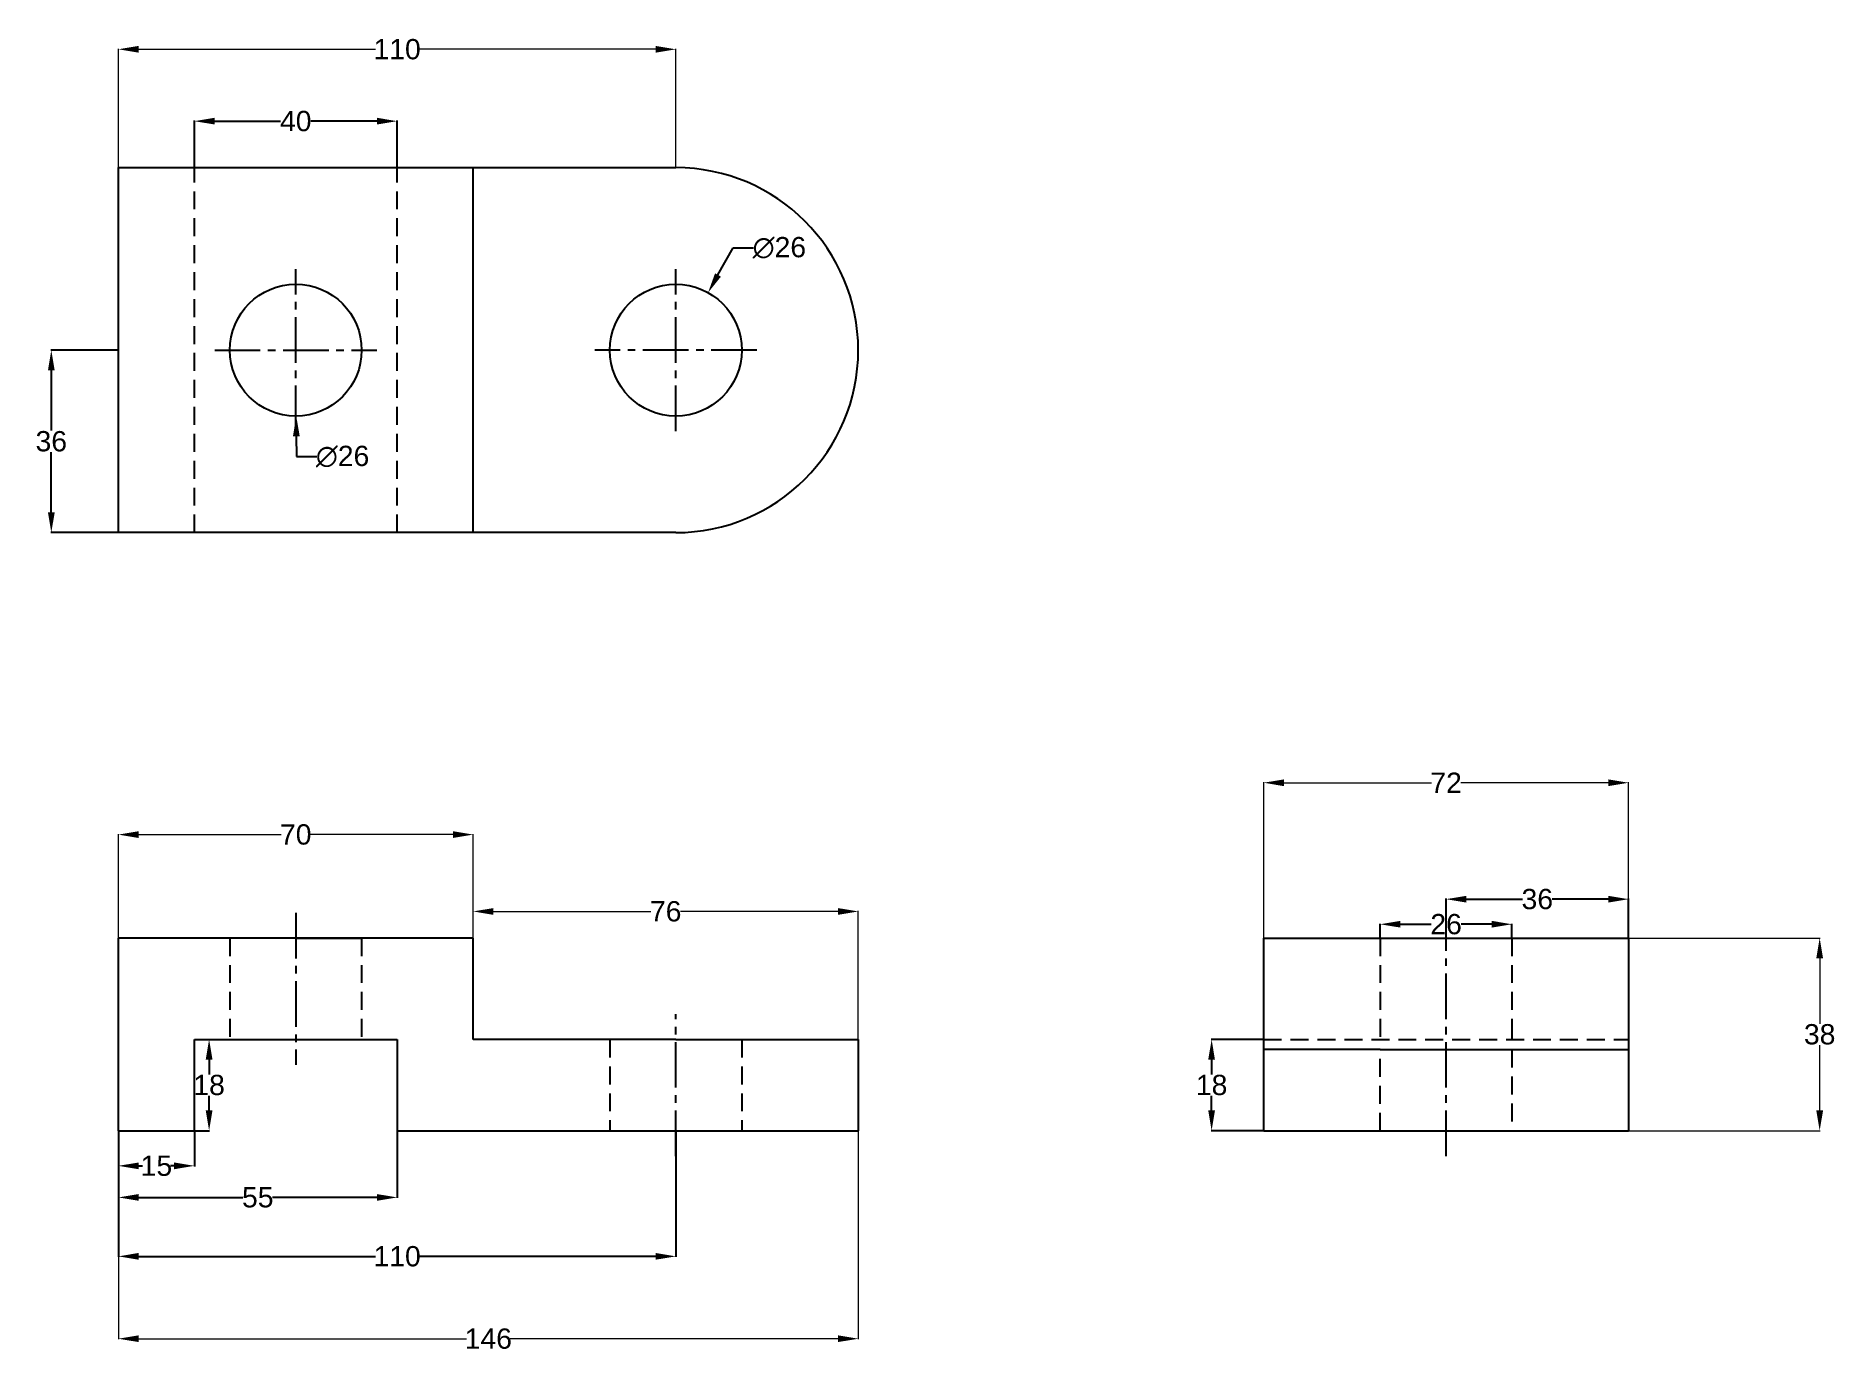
# Model space of a CAD drawing. Header units: inches. Extents: x -35 to 320, y -136 to 124.
import ezdxf

# ---------------------------------------------------------------- set-up
doc = ezdxf.new("R2010")
doc.units = ezdxf.units.IN
doc.header["$MEASUREMENT"] = 0
doc.linetypes.add('ACANSTGL', pattern=[0.11811, 0.07874, -0.03937])
doc.linetypes.add('CENTER2', pattern=[1.125, 0.75, -0.125, 0.125, -0.125])
doc.layers.add('AM_5', color=3, linetype='Continuous', lineweight=15)
doc.styles.get("Standard").update_dxf_attribs({"font": 'arial.ttf'})
doc.dimstyles.new('AM_ANSI', dxfattribs={"dimtxt": 4, "dimasz": 4, "dimexe": 0.1, "dimexo": 0.05, "dimgap": 0.06, "dimtad": 0, "dimtih": 1, "dimtoh": 1, "dimdec": 0, "dimzin": 7, "dimdsep": 46, "dimtxsty": 'Standard', "dimcen": 0, "dimclrd": 2, "dimclre": 3, "dimclrt": 2, "dimadec": 0, "dimazin": 2, "dimtp": 0.1, "dimtm": 0.1, "dimtfac": 0.71, "dimtdec": 0, "dimtofl": 0, "dimtmove": 0, "dimatfit": 3, "dimfxl": 1, "dimtolj": 1, "dimtzin": 7, "dimlwd": -1, "dimlwe": -1, "dimarcsym": 1})
doc.dimstyles.new('AM_ANSI$0', dxfattribs={"dimtxt": 4, "dimasz": 4, "dimexe": 0.1, "dimexo": 0.05, "dimgap": 0.06, "dimtad": 0, "dimtih": 1, "dimtoh": 1, "dimdec": 0, "dimzin": 7, "dimdsep": 46, "dimtxsty": 'Standard', "dimcen": 0, "dimclrd": 2, "dimclre": 3, "dimclrt": 2, "dimadec": 0, "dimazin": 2, "dimtp": 0.1, "dimtm": 0.1, "dimtfac": 0.71, "dimtdec": 0, "dimtofl": 0, "dimtmove": 0, "dimatfit": 3, "dimfxl": 1, "dimtolj": 1, "dimtzin": 7, "dimlwd": -1, "dimlwe": -1, "dimarcsym": 1})
doc.dimstyles.new('AM_ANSI$3', dxfattribs={"dimtxt": 4, "dimasz": 4, "dimexe": 0.1, "dimexo": 0.05, "dimgap": 0.06, "dimtad": 0, "dimtih": 1, "dimtoh": 1, "dimdec": 0, "dimzin": 7, "dimdsep": 46, "dimtxsty": 'Standard', "dimcen": 0, "dimclrd": 2, "dimclre": 3, "dimclrt": 2, "dimadec": 0, "dimazin": 2, "dimtp": 0.1, "dimtm": 0.1, "dimtfac": 0.71, "dimtdec": 0, "dimtofl": 0, "dimtmove": 0, "dimatfit": 0, "dimfxl": 1, "dimtolj": 1, "dimtzin": 7, "dimlwd": -1, "dimlwe": -1, "dimarcsym": 1})

# ---------------------------------------------------------------- blocks, each defined once
blk = doc.blocks.new('*D4')
at = {"color": 3, "linetype": 'ByBlock', "transparency": 16777216}
for p, q in [((-4.08, -74.47), (-1.13, -74.47)), ((-4.08, -92.47), (-1.13, -92.47))]:
    blk.add_line(p, q, dxfattribs=at)
at = {"color": 2, "linetype": 'ByBlock', "transparency": 16777216}
for p, q in [((-1.23, -78.47), (-1.23, -81.36)), ((-1.23, -88.47), (-1.23, -85.57))]:
    blk.add_line(p, q, dxfattribs=at)
at = {"color": 2, "transparency": 16777216}
for points in [[(-1.9, -78.47), (-0.56, -78.47), (-1.23, -74.47)], [(-1.9, -88.47), (-0.56, -88.47), (-1.23, -92.47)]]:
    blk.add_solid(points, dxfattribs=at)
at = {"layer": 'Defpoints', "color": 0, "transparency": 16777216}
for p in [(-4.13, -74.47), (-1.23, -74.47), (-4.13, -92.47)]:
    blk.add_point(p, dxfattribs=at)
at = {"color": 2, "transparency": 16777216, "insert": (-1.23, -83.47), "char_height": 4, "attachment_point": 5}
blk.add_mtext('\\A1;18', dxfattribs=at)
blk = doc.blocks.new('*D5')
at = {"color": 3, "linetype": 'ByBlock', "transparency": 16777216}
for p, q in [((-19.13, -92.52), (-19.13, -99.5)), ((-4.13, -92.52), (-4.13, -99.5))]:
    blk.add_line(p, q, dxfattribs=at)
at = {"color": 2, "linetype": 'ByBlock', "transparency": 16777216}
for p, q in [((-15.13, -99.4), (-14.38, -99.4)), ((-8.13, -99.4), (-8.88, -99.4))]:
    blk.add_line(p, q, dxfattribs=at)
at = {"color": 2, "transparency": 16777216}
for points in [[(-15.13, -98.74), (-15.13, -100.07), (-19.13, -99.4)], [(-8.13, -98.74), (-8.13, -100.07), (-4.13, -99.4)]]:
    blk.add_solid(points, dxfattribs=at)
at = {"layer": 'Defpoints', "color": 0, "transparency": 16777216}
for p in [(-19.13, -92.47), (-4.13, -92.47), (-4.13, -99.4)]:
    blk.add_point(p, dxfattribs=at)
at = {"color": 2, "transparency": 16777216, "insert": (-11.63, -99.4), "char_height": 4, "attachment_point": 5}
blk.add_mtext('\\A1;15', dxfattribs=at)
blk = doc.blocks.new('*D6')
at = {"color": 3, "linetype": 'ByBlock', "transparency": 16777216}
for p, q in [((-19.13, -92.52), (-19.13, -105.73)), ((35.87, -92.52), (35.87, -105.73))]:
    blk.add_line(p, q, dxfattribs=at)
at = {"color": 2, "linetype": 'ByBlock', "transparency": 16777216}
for p, q in [((-15.13, -105.63), (5.43, -105.63)), ((31.87, -105.63), (11.31, -105.63))]:
    blk.add_line(p, q, dxfattribs=at)
at = {"color": 2, "transparency": 16777216}
for points in [[(-15.13, -104.97), (-15.13, -106.3), (-19.13, -105.63)], [(31.87, -104.97), (31.87, -106.3), (35.87, -105.63)]]:
    blk.add_solid(points, dxfattribs=at)
at = {"layer": 'Defpoints', "color": 0, "transparency": 16777216}
for p in [(-19.13, -92.47), (35.87, -92.47), (35.87, -105.63)]:
    blk.add_point(p, dxfattribs=at)
at = {"color": 2, "transparency": 16777216, "insert": (8.37, -105.63), "char_height": 4, "attachment_point": 5}
blk.add_mtext('\\A1;55', dxfattribs=at)
blk = doc.blocks.new('*D8')
at = {"color": 3, "linetype": 'ByBlock', "transparency": 16777216}
for p, q in [((-19.13, -92.52), (-19.13, -117.36)), ((90.87, -92.52), (90.87, -117.36))]:
    blk.add_line(p, q, dxfattribs=at)
at = {"color": 2, "linetype": 'ByBlock', "transparency": 16777216}
for p, q in [((-15.13, -117.26), (31.59, -117.26)), ((86.87, -117.26), (40.15, -117.26))]:
    blk.add_line(p, q, dxfattribs=at)
at = {"color": 2, "transparency": 16777216}
for points in [[(-15.13, -116.59), (-15.13, -117.92), (-19.13, -117.26)], [(86.87, -116.59), (86.87, -117.92), (90.87, -117.26)]]:
    blk.add_solid(points, dxfattribs=at)
at = {"layer": 'Defpoints', "color": 0, "transparency": 16777216}
for p in [(-19.13, -92.47), (90.87, -92.47), (90.87, -117.26)]:
    blk.add_point(p, dxfattribs=at)
at = {"color": 2, "transparency": 16777216, "insert": (35.87, -117.26), "char_height": 4, "attachment_point": 5}
blk.add_mtext('\\A1;110', dxfattribs=at)
blk = doc.blocks.new('*D9')
at = {"color": 2, "linetype": 'ByBlock', "transparency": 16777216}
for p, q in [((99.19, 76.36), (102.2, 81.72)), ((102.2, 81.72), (106.2, 81.72))]:
    blk.add_line(p, q, dxfattribs=at)
at = {"color": 2, "transparency": 16777216}
blk.add_solid([(98.61, 76.68), (99.77, 76.03), (97.23, 72.87)], dxfattribs=at)
at = {"layer": 'Defpoints', "color": 0, "transparency": 16777216}
for p in [(97.23, 72.87), (84.5, 50.2)]:
    blk.add_point(p, dxfattribs=at)
at = {"color": 2, "transparency": 16777216, "insert": (111.3, 81.72), "char_height": 4, "attachment_point": 5}
blk.add_mtext('\\A1;∅26', dxfattribs=at)
blk = doc.blocks.new('*D10')
at = {"color": 3, "linetype": 'ByBlock', "transparency": 16777216}
for p, q in [((-4.13, 97.58), (-4.13, 106.8)), ((35.87, 97.58), (35.87, 106.8))]:
    blk.add_line(p, q, dxfattribs=at)
at = {"color": 2, "linetype": 'ByBlock', "transparency": 16777216}
for p, q in [((-0.13, 106.7), (12.87, 106.7)), ((31.87, 106.7), (18.87, 106.7))]:
    blk.add_line(p, q, dxfattribs=at)
at = {"color": 2, "transparency": 16777216}
for points in [[(-0.13, 107.37), (-0.13, 106.04), (-4.13, 106.7)], [(31.87, 107.37), (31.87, 106.04), (35.87, 106.7)]]:
    blk.add_solid(points, dxfattribs=at)
at = {"layer": 'Defpoints', "color": 0, "transparency": 16777216}
for p in [(35.87, 106.7), (-4.13, 97.53), (35.87, 97.53)]:
    blk.add_point(p, dxfattribs=at)
at = {"color": 2, "transparency": 16777216, "insert": (15.87, 106.7), "char_height": 4, "attachment_point": 5}
blk.add_mtext('\\A1;40', dxfattribs=at)
blk = doc.blocks.new('*D11')
at = {"color": 2, "linetype": 'ByBlock', "transparency": 16777216}
for p, q in [((15.98, 44.53), (16.01, 40.53)), ((16.01, 40.53), (20.01, 40.53))]:
    blk.add_line(p, q, dxfattribs=at)
at = {"color": 2, "transparency": 16777216}
blk.add_solid([(16.65, 44.54), (15.32, 44.53), (15.96, 48.53)], dxfattribs=at)
at = {"layer": 'Defpoints', "color": 0, "transparency": 16777216}
for p in [(15.78, 74.53), (15.96, 48.53)]:
    blk.add_point(p, dxfattribs=at)
at = {"color": 2, "transparency": 16777216, "insert": (25.11, 40.53), "char_height": 4, "attachment_point": 5}
blk.add_mtext('\\A1;∅26', dxfattribs=at)
blk = doc.blocks.new('*D12')
at = {"color": 3, "linetype": 'ByBlock', "transparency": 16777216}
for p, q in [((-19.18, 61.53), (-32.47, 61.53)), ((-19.18, 25.53), (-32.47, 25.53))]:
    blk.add_line(p, q, dxfattribs=at)
at = {"color": 2, "linetype": 'ByBlock', "transparency": 16777216}
for p, q in [((-32.37, 57.53), (-32.37, 45.64)), ((-32.37, 29.53), (-32.37, 41.43))]:
    blk.add_line(p, q, dxfattribs=at)
at = {"color": 2, "transparency": 16777216}
for points in [[(-33.03, 57.53), (-31.7, 57.53), (-32.37, 61.53)], [(-33.03, 29.53), (-31.7, 29.53), (-32.37, 25.53)]]:
    blk.add_solid(points, dxfattribs=at)
at = {"layer": 'Defpoints', "color": 0, "transparency": 16777216}
for p in [(-32.37, 61.53), (-19.13, 61.53), (-19.13, 25.53)]:
    blk.add_point(p, dxfattribs=at)
at = {"color": 2, "transparency": 16777216, "insert": (-32.37, 43.53), "char_height": 4, "attachment_point": 5}
blk.add_mtext('\\A1;36', dxfattribs=at)
blk = doc.blocks.new('*D13')
at = {"color": 3, "linetype": 'ByBlock', "transparency": 16777216}
for p, q in [((206.82, -74.47), (196.5, -74.47)), ((206.82, -92.47), (196.5, -92.47))]:
    blk.add_line(p, q, dxfattribs=at)
at = {"color": 2, "linetype": 'ByBlock', "transparency": 16777216}
for p, q in [((196.6, -78.47), (196.6, -81.36)), ((196.6, -88.47), (196.6, -85.57))]:
    blk.add_line(p, q, dxfattribs=at)
at = {"color": 2, "transparency": 16777216}
for points in [[(195.93, -78.47), (197.26, -78.47), (196.6, -74.47)], [(195.93, -88.47), (197.26, -88.47), (196.6, -92.47)]]:
    blk.add_solid(points, dxfattribs=at)
at = {"layer": 'Defpoints', "color": 0, "transparency": 16777216}
for p in [(196.6, -74.47), (206.87, -74.47), (206.87, -92.47)]:
    blk.add_point(p, dxfattribs=at)
at = {"color": 2, "transparency": 16777216, "insert": (196.6, -83.47), "char_height": 4, "attachment_point": 5}
blk.add_mtext('\\A1;18', dxfattribs=at)
blk = doc.blocks.new('*D14')
at = {"color": 3, "linetype": 'ByBlock', "transparency": 16777216}
for p, q in [((229.87, -54.42), (229.87, -51.64)), ((255.87, -54.42), (255.87, -51.64))]:
    blk.add_line(p, q, dxfattribs=at)
at = {"color": 2, "linetype": 'ByBlock', "transparency": 16777216}
for p, q in [((233.87, -51.74), (239.91, -51.74)), ((251.87, -51.74), (245.83, -51.74))]:
    blk.add_line(p, q, dxfattribs=at)
at = {"color": 2, "transparency": 16777216}
for points in [[(233.87, -51.07), (233.87, -52.4), (229.87, -51.74)], [(251.87, -51.07), (251.87, -52.4), (255.87, -51.74)]]:
    blk.add_solid(points, dxfattribs=at)
at = {"layer": 'Defpoints', "color": 0, "transparency": 16777216}
for p in [(255.87, -51.74), (229.87, -54.47), (255.87, -54.47)]:
    blk.add_point(p, dxfattribs=at)
at = {"color": 2, "transparency": 16777216, "insert": (242.87, -51.74), "char_height": 4, "attachment_point": 5}
blk.add_mtext('\\A1;26', dxfattribs=at)
blk = doc.blocks.new('*D15')
at = {"color": 3, "linetype": 'ByBlock', "transparency": 16777216}
for p, q in [((242.87, -54.42), (242.87, -46.69)), ((278.87, -54.42), (278.87, -46.69))]:
    blk.add_line(p, q, dxfattribs=at)
at = {"color": 2, "linetype": 'ByBlock', "transparency": 16777216}
for p, q in [((246.87, -46.79), (257.95, -46.79)), ((274.87, -46.79), (263.79, -46.79))]:
    blk.add_line(p, q, dxfattribs=at)
at = {"color": 2, "transparency": 16777216}
for points in [[(246.87, -46.13), (246.87, -47.46), (242.87, -46.79)], [(274.87, -46.13), (274.87, -47.46), (278.87, -46.79)]]:
    blk.add_solid(points, dxfattribs=at)
at = {"layer": 'Defpoints', "color": 0, "transparency": 16777216}
for p in [(278.87, -46.79), (242.87, -54.47), (278.87, -54.47)]:
    blk.add_point(p, dxfattribs=at)
at = {"color": 2, "transparency": 16777216, "insert": (260.87, -46.79), "char_height": 4, "attachment_point": 5}
blk.add_mtext('\\A1;36', dxfattribs=at)
blk = doc.blocks.new('*D17')
at = {"layer": 'AM_5', "color": 3, "linetype": 'ByBlock', "transparency": 16777216}
for p, q in [((-19.13, -54.42), (-19.13, -33.95)), ((50.87, -54.42), (50.87, -33.95))]:
    blk.add_line(p, q, dxfattribs=at)
at = {"layer": 'AM_5', "color": 2, "linetype": 'ByBlock', "transparency": 16777216}
for p, q in [((-15.13, -34.05), (12.97, -34.05)), ((46.87, -34.05), (18.77, -34.05))]:
    blk.add_line(p, q, dxfattribs=at)
at = {"layer": 'AM_5', "color": 2, "transparency": 16777216}
for points in [[(-15.13, -33.38), (-15.13, -34.72), (-19.13, -34.05)], [(46.87, -33.38), (46.87, -34.72), (50.87, -34.05)]]:
    blk.add_solid(points, dxfattribs=at)
at = {"layer": 'Defpoints', "color": 0, "transparency": 16777216}
for p in [(50.87, -34.05), (-19.13, -54.47), (50.87, -54.47)]:
    blk.add_point(p, dxfattribs=at)
at = {"layer": 'AM_5', "color": 2, "transparency": 16777216, "insert": (15.87, -34.05), "char_height": 4, "attachment_point": 5}
blk.add_mtext('\\A1;70', dxfattribs=at)
blk = doc.blocks.new('*D18')
at = {"layer": 'AM_5', "color": 3, "linetype": 'ByBlock', "transparency": 16777216}
for p, q in [((50.87, -74.42), (50.87, -49.11)), ((126.87, -74.42), (126.87, -49.11))]:
    blk.add_line(p, q, dxfattribs=at)
at = {"layer": 'AM_5', "color": 2, "linetype": 'ByBlock', "transparency": 16777216}
for p, q in [((54.87, -49.21), (85.96, -49.21)), ((122.87, -49.21), (91.78, -49.21))]:
    blk.add_line(p, q, dxfattribs=at)
at = {"layer": 'AM_5', "color": 2, "transparency": 16777216}
for points in [[(54.87, -48.55), (54.87, -49.88), (50.87, -49.21)], [(122.87, -48.55), (122.87, -49.88), (126.87, -49.21)]]:
    blk.add_solid(points, dxfattribs=at)
at = {"layer": 'Defpoints', "color": 0, "transparency": 16777216}
for p in [(126.87, -49.21), (50.87, -74.47), (126.87, -74.47)]:
    blk.add_point(p, dxfattribs=at)
at = {"layer": 'AM_5', "color": 2, "transparency": 16777216, "insert": (88.87, -49.21), "char_height": 4, "attachment_point": 5}
blk.add_mtext('\\A1;76', dxfattribs=at)
blk = doc.blocks.new('*D19')
at = {"layer": 'AM_5', "color": 3, "linetype": 'ByBlock', "transparency": 16777216}
for p, q in [((206.87, -54.42), (206.87, -23.72)), ((278.87, -54.42), (278.87, -23.72))]:
    blk.add_line(p, q, dxfattribs=at)
at = {"layer": 'AM_5', "color": 2, "linetype": 'ByBlock', "transparency": 16777216}
for p, q in [((210.87, -23.82), (239.98, -23.82)), ((274.87, -23.82), (245.76, -23.82))]:
    blk.add_line(p, q, dxfattribs=at)
at = {"layer": 'AM_5', "color": 2, "transparency": 16777216}
for points in [[(210.87, -23.16), (210.87, -24.49), (206.87, -23.82)], [(274.87, -23.16), (274.87, -24.49), (278.87, -23.82)]]:
    blk.add_solid(points, dxfattribs=at)
at = {"layer": 'Defpoints', "color": 0, "transparency": 16777216}
for p in [(278.87, -23.82), (206.87, -54.47), (278.87, -54.47)]:
    blk.add_point(p, dxfattribs=at)
at = {"layer": 'AM_5', "color": 2, "transparency": 16777216, "insert": (242.87, -23.82), "char_height": 4, "attachment_point": 5}
blk.add_mtext('\\A1;72', dxfattribs=at)
blk = doc.blocks.new('*D20')
at = {"layer": 'AM_5', "color": 3, "linetype": 'ByBlock', "transparency": 16777216}
for p, q in [((-19.13, -92.52), (-19.13, -133.61)), ((126.87, -92.52), (126.87, -133.61))]:
    blk.add_line(p, q, dxfattribs=at)
at = {"layer": 'AM_5', "color": 2, "linetype": 'ByBlock', "transparency": 16777216}
for p, q in [((-15.13, -133.51), (49.58, -133.51)), ((122.87, -133.51), (58.16, -133.51))]:
    blk.add_line(p, q, dxfattribs=at)
at = {"layer": 'AM_5', "color": 2, "transparency": 16777216}
for points in [[(-15.13, -132.84), (-15.13, -134.17), (-19.13, -133.51)], [(122.87, -132.84), (122.87, -134.17), (126.87, -133.51)]]:
    blk.add_solid(points, dxfattribs=at)
at = {"layer": 'Defpoints', "color": 0, "transparency": 16777216}
for p in [(-19.13, -92.47), (126.87, -92.47), (126.87, -133.51)]:
    blk.add_point(p, dxfattribs=at)
at = {"layer": 'AM_5', "color": 2, "transparency": 16777216, "insert": (53.87, -133.51), "char_height": 4, "attachment_point": 5}
blk.add_mtext('\\A1;146', dxfattribs=at)
blk = doc.blocks.new('*D21')
at = {"layer": 'AM_5', "color": 3, "linetype": 'ByBlock', "transparency": 16777216}
for p, q in [((-19.13, 97.58), (-19.13, 120.98)), ((90.87, 97.58), (90.87, 120.98))]:
    blk.add_line(p, q, dxfattribs=at)
at = {"layer": 'AM_5', "color": 2, "linetype": 'ByBlock', "transparency": 16777216}
for p, q in [((-15.13, 120.88), (31.59, 120.88)), ((86.87, 120.88), (40.15, 120.88))]:
    blk.add_line(p, q, dxfattribs=at)
at = {"layer": 'AM_5', "color": 2, "transparency": 16777216}
for points in [[(-15.13, 121.55), (-15.13, 120.21), (-19.13, 120.88)], [(86.87, 121.55), (86.87, 120.21), (90.87, 120.88)]]:
    blk.add_solid(points, dxfattribs=at)
at = {"layer": 'Defpoints', "color": 0, "transparency": 16777216}
for p in [(90.87, 120.88), (-19.13, 97.53), (90.87, 97.53)]:
    blk.add_point(p, dxfattribs=at)
at = {"layer": 'AM_5', "color": 2, "transparency": 16777216, "insert": (35.87, 120.88), "char_height": 4, "attachment_point": 5}
blk.add_mtext('\\A1;110', dxfattribs=at)
blk = doc.blocks.new('*D22')
at = {"layer": 'AM_5', "color": 3, "linetype": 'ByBlock', "transparency": 16777216}
for p, q in [((278.92, -54.47), (316.69, -54.47)), ((278.92, -92.47), (316.69, -92.47))]:
    blk.add_line(p, q, dxfattribs=at)
at = {"layer": 'AM_5', "color": 2, "linetype": 'ByBlock', "transparency": 16777216}
for p, q in [((316.59, -58.47), (316.59, -71.36)), ((316.59, -88.47), (316.59, -75.57))]:
    blk.add_line(p, q, dxfattribs=at)
at = {"layer": 'AM_5', "color": 2, "transparency": 16777216}
for points in [[(315.92, -58.47), (317.26, -58.47), (316.59, -54.47)], [(315.92, -88.47), (317.26, -88.47), (316.59, -92.47)]]:
    blk.add_solid(points, dxfattribs=at)
at = {"layer": 'Defpoints', "color": 0, "transparency": 16777216}
for p in [(278.87, -54.47), (278.87, -92.47), (316.59, -92.47)]:
    blk.add_point(p, dxfattribs=at)
at = {"layer": 'AM_5', "color": 2, "transparency": 16777216, "insert": (316.59, -73.47), "char_height": 4, "attachment_point": 5}
blk.add_mtext('\\A1;38', dxfattribs=at)

msp = doc.modelspace()

# ---------------------------------------------------------------- linework, layer by layer
for p, q in [((-19.13, 25.53), (-19.13, 97.53)), ((-19.13, 97.53), (90.87, 97.53)), ((50.87, 25.53), (50.87, 97.53)), ((90.87, 25.53), (-19.13, 25.53)), ((50.87, -54.47), (-19.13, -54.47)), ((-19.13, -92.47), (-19.13, -54.47)), ((15.87, -54.47), (2.87, -54.47)), ((15.87, -54.47), (28.87, -54.47)), ((50.87, -74.47), (50.87, -54.47)), ((206.87, -74.47), (206.87, -54.47)), ((206.87, -54.47), (278.87, -54.47)), ((278.87, -54.47), (278.87, -74.47)), ((-4.13, -92.47), (-4.13, -74.47)), ((-4.13, -74.47), (35.87, -74.47)), ((35.87, -74.47), (35.87, -92.47)), ((90.87, -74.47), (50.87, -74.47)), ((90.87, -74.47), (77.87, -74.47)), ((90.87, -74.47), (126.87, -74.47)), ((90.87, -74.47), (103.87, -74.47)), ((126.87, -74.47), (126.87, -92.47)), ((206.87, -92.47), (206.87, -72.47)), ((206.87, -92.47), (206.87, -74.47)), ((255.87, -73.47), (255.87, -74.47)), ((278.87, -74.47), (278.87, -92.47)), ((229.87, -76.47), (206.87, -76.47)), ((229.87, -76.47), (278.87, -76.47)), ((-19.13, -92.47), (-4.13, -92.47)), ((35.87, -92.47), (90.87, -92.47)), ((90.87, -92.47), (126.87, -92.47)), ((206.87, -92.47), (220.67, -92.47)), ((220.67, -92.47), (278.87, -92.47))]:
    msp.add_line(p, q)
at = {"color": 31, "linetype": 'ACANSTGL', "ltscale": 45}
for p, q in [((-4.13, 25.53), (-4.13, 97.53)), ((35.87, 25.53), (35.87, 97.53)), ((2.87, -54.47), (2.87, -74.47)), ((28.87, -54.47), (28.87, -74.47)), ((229.87, -54.47), (229.87, -74.47)), ((255.87, -54.47), (255.87, -73.47)), ((77.87, -74.47), (77.87, -92.47)), ((103.87, -74.47), (103.87, -92.47)), ((206.87, -74.47), (278.87, -74.47)), ((229.87, -92.47), (229.87, -76.47)), ((255.87, -76.47), (255.87, -92.47))]:
    msp.add_line(p, q, dxfattribs=at)
at = {"color": 130, "linetype": 'CENTER2', "ltscale": 12}
for p, q in [((15.87, 45.53), (15.87, 77.53)), ((90.87, 45.53), (90.87, 77.53)), ((-0.13, 61.53), (31.87, 61.53)), ((106.87, 61.53), (74.87, 61.53)), ((15.87, -49.47), (15.87, -79.47)), ((242.87, -97.47), (242.87, -49.47)), ((90.87, -97.47), (90.87, -69.47))]:
    msp.add_line(p, q, dxfattribs=at)
for centre in [(15.87, 61.53), (90.87, 61.53)]:
    msp.add_circle(centre, 13)
msp.add_arc((90.87, 61.53), 36, 270, 90)

# ---------------------------------------------------------------- dimensions: what is measured, and where the dimension line sits
for base, p1, p2, picture, middle in [((35.87, 106.7), (-4.13, 97.53), (35.87, 97.53), '*D10', (15.87, 106.7)), ((278.87, -46.79), (242.87, -54.47), (278.87, -54.47), '*D15', (260.87, -46.79)), ((-4.13, -99.4), (-19.13, -92.47), (-4.13, -92.47), '*D5', (-11.63, -99.4)), ((35.87, -105.63), (-19.13, -92.47), (35.87, -92.47), '*D6', (8.37, -105.63)), ((90.87, -117.26), (-19.13, -92.47), (90.87, -92.47), '*D8', (35.87, -117.26))]:
    dim = msp.add_linear_dim(base=base, p1=p1, p2=p2, dimstyle='AM_ANSI')
    dim.commit()
    dim.dimension.update_dxf_attribs({"geometry": picture, "text_midpoint": middle})
for p1, p2, picture, middle in [((84.5, 50.2), (97.23, 72.87), '*D9', (111.3, 81.72)), ((15.78, 74.53), (15.96, 48.53), '*D11', (25.11, 40.53))]:
    dim = msp.add_diameter_dim_2p(p1=p1, p2=p2, dimstyle='AM_ANSI$3')
    dim.commit()
    dim.dimension.update_dxf_attribs({"geometry": picture, "text_midpoint": middle, "dimtype": 163})
for base, p1, p2, picture, middle in [((-32.37, 61.53), (-19.13, 25.53), (-19.13, 61.53), '*D12', (-32.37, 43.53)), ((-1.23, -74.47), (-4.13, -92.47), (-4.13, -74.47), '*D4', (-1.23, -83.47)), ((196.6, -74.47), (206.87, -92.47), (206.87, -74.47), '*D13', (196.6, -83.47))]:
    dim = msp.add_linear_dim(base=base, p1=p1, p2=p2, angle=90, dimstyle='AM_ANSI')
    dim.commit()
    dim.dimension.update_dxf_attribs({"geometry": picture, "text_midpoint": middle})
dim = msp.add_linear_dim(base=(255.87, -51.74), p1=(229.87, -54.47), p2=(255.87, -54.47), dimstyle='AM_ANSI')
dim.commit()
dim.dimension.update_dxf_attribs({"geometry": '*D14', "text_midpoint": (242.87, -51.74), "dimtype": 160})
at = {"layer": 'AM_5'}
for base, p1, p2, picture, middle in [((90.87, 120.88), (-19.13, 97.53), (90.87, 97.53), '*D21', (35.87, 120.88)), ((278.87, -23.82), (206.87, -54.47), (278.87, -54.47), '*D19', (242.87, -23.82)), ((50.87, -34.05), (-19.13, -54.47), (50.87, -54.47), '*D17', (15.87, -34.05)), ((126.87, -133.51), (-19.13, -92.47), (126.87, -92.47), '*D20', (53.87, -133.51))]:
    dim = msp.add_linear_dim(base=base, p1=p1, p2=p2, dimstyle='AM_ANSI$0', override={"dimpost": ''}, dxfattribs=at)
    dim.commit()
    dim.dimension.update_dxf_attribs({"geometry": picture, "text_midpoint": middle})
dim = msp.add_linear_dim(base=(126.87, -49.21), p1=(50.87, -74.47), p2=(126.87, -74.47), dimstyle='AM_ANSI$0', dxfattribs=at)
dim.commit()
dim.dimension.update_dxf_attribs({"geometry": '*D18', "text_midpoint": (88.87, -49.21)})
dim = msp.add_linear_dim(base=(316.59, -92.47), p1=(278.87, -54.47), p2=(278.87, -92.47), angle=90, dimstyle='AM_ANSI$0', override={"dimpost": ''}, dxfattribs=at)
dim.commit()
dim.dimension.update_dxf_attribs({"geometry": '*D22', "text_midpoint": (316.59, -73.47)})

doc.saveas('drawing.dxf')
